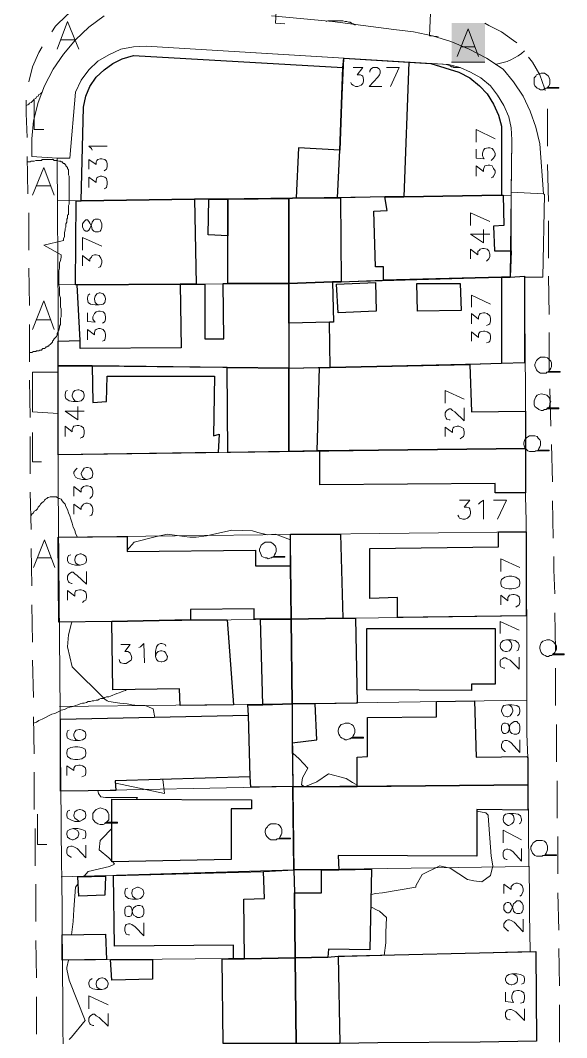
# Model space of a CAD drawing. Extents: x -2391 to 32076, y -11492 to 5852.
# Drawn here: x 4692.9 to 4751.2, y -1085.2 to -976.7 of the extents above; entities that cross this region are included whole.
import ezdxf

# ---------------------------------------------------------------- set-up
doc = ezdxf.new("R2010")
doc.units = 0
doc.header["$LTSCALE"] = 7
for name, color, linetype in [('ALVE-CT', 3, 'CONTINUOUS'), ('PDF_A101 - EDIFICACAO', 7, 'CONTINUOUS'), ('PDF_A103 - PROJECAO_1', 7, 'CONTINUOUS'), ('PDF_A104 - PROJECAO_2', 7, 'CONTINUOUS'), ('PDF_A120 - MARQUISE', 7, 'CONTINUOUS'), ('PDF_A123 - N DE PORTA', 7, 'CONTINUOUS'), ('PDF_A124 - MURO', 7, 'CONTINUOUS'), ('PDF_C301 - MEIO_FIO_2D', 7, 'CONTINUOUS'), ('PDF_F601 - LIMITE_VEGETACAO', 7, 'CONTINUOUS'), ('PDF_F602 - ARVORE_ISOLADA', 7, 'CONTINUOUS'), ('PDF_F604 - TXT_AGRUPAMENTO_ARVORE', 7, 'CONTINUOUS'), ('PDF_I903 - POSTE', 7, 'CONTINUOUS'), ('PDF_N1401 - CURVA_MESTRA', 7, 'CONTINUOUS')]:
    doc.layers.add(name, color=color, linetype=linetype)

msp = doc.modelspace()

# ---------------------------------------------------------------- linework, layer by layer
at = {"layer": 'ALVE-CT'}
msp.add_circle((4550.796, -1271.53), 500, dxfattribs=at)
at = {"layer": 'PDF_A101 - EDIFICACAO', "lineweight": 30}
for points in [[(4727.32, -981.726), (4726.981, -990.531), (4722.578, -990.277), (4722.324, -995.611), (4721.562, -995.696), (4715.043, -995.78), (4713.011, -995.78), (4711.487, -995.78), (4699.381, -995.95), (4699.634, -985.959), (4699.888, -984.774), (4700.312, -983.758), (4700.989, -982.742), (4701.836, -981.98), (4702.767, -981.303), (4703.783, -980.795), (4704.968, -980.456)], [(4727.066, -995.611), (4726.727, -995.611), (4726.981, -990.531), (4727.32, -981.726), (4727.404, -980.71), (4734.347, -981.133), (4736.717, -981.303), (4739.68, -982.234), (4740.866, -982.827), (4741.882, -983.673), (4742.728, -984.52), (4743.406, -985.621), (4743.914, -986.806), (4744.252, -987.991), (4744.252, -995.357), (4733.839, -995.526), (4731.807, -995.526)], [(4711.657, -1004.839), (4709.963, -1004.839), (4698.957, -1004.924), (4698.788, -1004.924), (4698.873, -995.95), (4699.381, -995.95), (4711.487, -995.78)], [(4715.043, -999.675), (4712.927, -999.59), (4713.011, -995.78), (4715.043, -995.78)], [(4721.562, -1004.755), (4715.043, -1004.755), (4715.043, -999.675), (4715.043, -995.78), (4721.562, -995.696)], [(4727.15, -1004.585), (4726.219, -1004.585), (4721.562, -1004.755), (4721.562, -995.696), (4722.324, -995.611), (4726.727, -995.611), (4727.066, -995.611)], [(4745.268, -1001.283), (4745.184, -1004.077), (4744.252, -1004.077), (4731.637, -1004.416), (4731.637, -1002.977), (4730.791, -1002.977), (4730.621, -997.05), (4732.061, -996.966), (4731.807, -995.526), (4733.839, -995.526), (4744.252, -995.357), (4744.422, -995.357), (4744.506, -998.574), (4743.406, -998.659), (4743.49, -1001.283)], [(4721.562, -1008.988), (4721.562, -1013.814), (4714.959, -1013.729), (4700.566, -1013.56), (4696.925, -1013.56), (4696.925, -1010.935), (4699.296, -1010.85), (4698.957, -1004.924), (4709.963, -1004.839), (4711.657, -1004.839), (4712.588, -1004.839), (4712.588, -1010.681), (4714.62, -1010.681), (4714.535, -1004.755), (4715.043, -1004.755), (4721.562, -1004.755)], [(4746.708, -1004.077), (4746.708, -1013.221), (4744.252, -1013.306), (4740.866, -1013.39), (4725.965, -1013.729), (4725.88, -1008.903), (4721.562, -1008.988), (4721.562, -1004.755), (4726.219, -1004.585), (4727.15, -1004.585), (4731.637, -1004.416), (4744.252, -1004.077), (4745.184, -1004.077), (4746.708, -1003.993)], [(4700.566, -1013.56), (4700.65, -1017.454), (4702.09, -1017.37), (4702.174, -1014.66), (4713.604, -1014.66), (4713.519, -1021.01), (4714.112, -1020.841), (4714.027, -1022.788), (4696.925, -1023.042), (4696.925, -1018.64), (4696.925, -1014.237), (4696.925, -1013.56)], [(4721.562, -1013.814), (4721.562, -1022.703), (4715.043, -1022.788), (4714.959, -1013.729)], [(4740.866, -1013.39), (4741.035, -1018.47), (4746.792, -1018.386), (4746.792, -1022.365), (4724.864, -1022.619), (4724.526, -1022.619), (4721.562, -1022.703), (4721.562, -1013.814), (4724.78, -1013.729), (4725.965, -1013.729)], [(4724.864, -1022.619), (4746.792, -1022.365), (4746.792, -1027.106), (4743.575, -1027.106), (4743.575, -1026.09), (4724.864, -1026.259)], [(4721.732, -1034.895), (4721.816, -1040.567), (4718.515, -1040.567), (4717.837, -1040.567), (4717.837, -1039.467), (4711.064, -1039.551), (4711.064, -1040.652), (4702.682, -1040.821), (4697.01, -1040.906), (4696.925, -1031.847), (4704.291, -1031.762), (4704.291, -1033.371), (4718.007, -1033.202), (4718.007, -1034.895)], [(4727.32, -1040.483), (4721.816, -1040.567), (4721.732, -1034.895), (4721.732, -1031.508), (4727.066, -1031.508)], [(4746.877, -1031.254), (4746.877, -1040.229), (4733.161, -1040.398), (4733.161, -1038.281), (4730.198, -1038.366), (4730.198, -1033.032), (4743.914, -1032.863), (4743.914, -1031.254)], [(4702.682, -1040.821), (4711.064, -1040.652), (4714.959, -1040.652), (4715.636, -1049.711), (4709.963, -1049.796), (4709.879, -1048.018), (4702.767, -1048.102)], [(4721.901, -1049.626), (4718.769, -1049.711), (4718.515, -1040.567), (4721.816, -1040.567)], [(4724.356, -1049.626), (4721.901, -1049.626), (4721.816, -1040.567), (4727.32, -1040.483), (4728.674, -1040.483), (4728.843, -1049.542)], [(4743.575, -1041.583), (4743.575, -1047.51), (4741.035, -1047.51), (4741.035, -1048.187), (4729.859, -1048.102), (4729.859, -1041.583)], [(4747.046, -1058.262), (4728.843, -1058.431), (4728.843, -1055.299), (4729.944, -1055.214), (4729.944, -1051.066), (4737.31, -1050.981), (4737.31, -1049.372), (4741.374, -1049.288), (4741.543, -1055.299), (4746.962, -1055.214), (4747.046, -1055.384)], [(4721.901, -1053.775), (4724.526, -1053.436), (4724.356, -1049.626), (4721.901, -1049.626), (4721.901, -1053.775), (4721.986, -1058.431), (4717.499, -1058.516), (4717.414, -1057.416), (4703.021, -1057.839), (4703.106, -1058.855), (4697.179, -1058.939), (4697.179, -1051.235), (4717.245, -1050.812), (4717.16, -1049.711), (4718.769, -1049.711), (4721.901, -1049.626)], [(4726.896, -1067.321), (4725.034, -1067.321), (4722.07, -1067.321), (4721.986, -1058.431), (4728.843, -1058.431), (4747.046, -1058.262), (4747.046, -1060.971), (4741.628, -1060.887), (4741.628, -1065.882), (4726.812, -1065.797)], [(4717.583, -1059.871), (4717.583, -1060.802), (4715.382, -1060.802), (4715.382, -1066.221), (4702.682, -1066.475), (4702.682, -1059.786)], [(4701.92, -1070.03), (4699.127, -1070.115), (4699.042, -1068.083), (4702.005, -1067.998)], [(4722.155, -1069.776), (4722.24, -1076.719), (4716.821, -1076.804), (4715.636, -1076.804), (4715.636, -1075.364), (4702.936, -1075.449), (4702.852, -1067.914), (4718.853, -1067.49), (4722.07, -1067.321)], [(4725.711, -1076.634), (4722.24, -1076.719), (4722.155, -1069.776), (4725.034, -1069.776), (4725.034, -1067.321), (4726.896, -1067.321), (4730.367, -1067.236), (4730.198, -1075.872), (4725.796, -1075.788)], [(4702.09, -1076.888), (4697.349, -1076.973), (4697.349, -1074.264), (4702.005, -1074.179)], [(4726.981, -1085.863), (4722.324, -1085.863), (4722.24, -1076.719), (4725.711, -1076.634), (4726.812, -1076.55), (4747.893, -1076.042), (4747.978, -1085.609), (4741.966, -1085.693), (4731.045, -1085.778)], [(4707, -1079.005), (4702.682, -1079.089), (4702.513, -1076.888), (4707, -1076.888)], [(4722.324, -1085.863), (4716.229, -1085.863), (4714.959, -1085.863), (4714.535, -1085.863), (4714.451, -1076.804), (4715.636, -1076.804), (4716.821, -1076.804), (4722.24, -1076.719)]]:
    msp.add_lwpolyline(points, close=True, dxfattribs=at)
at = {"layer": 'PDF_A103 - PROJECAO_1', "lineweight": 30}
for points in [[(4734.347, -981.133), (4733.839, -995.526), (4731.807, -995.526), (4727.066, -995.611), (4726.727, -995.611), (4726.981, -990.531), (4727.32, -981.726), (4727.404, -980.71)], [(4699.296, -1010.85), (4698.957, -1004.924), (4709.963, -1004.839), (4710.048, -1011.612), (4699.296, -1011.697)], [(4744.252, -1004.077), (4744.252, -1013.306), (4740.866, -1013.39), (4725.965, -1013.729), (4725.88, -1008.903), (4721.562, -1008.988), (4721.562, -1004.755), (4726.219, -1004.585), (4727.15, -1004.585), (4731.637, -1004.416)], [(4724.526, -1022.619), (4721.562, -1022.703), (4721.562, -1013.814), (4724.78, -1013.729)], [(4721.901, -1053.775), (4721.986, -1058.431), (4717.499, -1058.516), (4717.414, -1057.416), (4717.245, -1050.812), (4717.16, -1049.711), (4718.769, -1049.711), (4721.901, -1049.626)], [(4722.155, -1069.776), (4722.24, -1076.719), (4716.821, -1076.804), (4716.737, -1070.454), (4718.938, -1070.369), (4718.853, -1067.49), (4722.07, -1067.321)], [(4726.981, -1085.863), (4722.324, -1085.863), (4722.24, -1076.719), (4725.711, -1076.634), (4726.812, -1076.55)]]:
    msp.add_lwpolyline(points, close=True, dxfattribs=at)
at = {"layer": 'PDF_A104 - PROJECAO_2', "lineweight": 30}
for points in [[(4725.88, -1008.903), (4721.562, -1008.988), (4721.562, -1004.755), (4726.219, -1004.585), (4726.304, -1008.903)], [(4730.875, -1007.718), (4726.812, -1007.887), (4726.642, -1004.839), (4730.791, -1004.67)], [(4739.934, -1007.633), (4735.278, -1007.718), (4735.193, -1004.755), (4739.85, -1004.755)]]:
    msp.add_lwpolyline(points, close=True, dxfattribs=at)
at = {"layer": 'PDF_A120 - MARQUISE', "lineweight": 9}
msp.add_lwpolyline([(4719.7, -976.223), (4726.219, -976.816), (4732.738, -977.662), (4734.855, -977.916), (4736.887, -978.34), (4738.834, -978.932), (4740.781, -979.779), (4742.644, -980.71), (4744.422, -981.895), (4745.522, -983.25), (4746.538, -984.774), (4747.3, -986.383), (4747.893, -988.076), (4748.316, -989.854), (4748.739, -995.188), (4745.268, -995.018), (4745.353, -989.431), (4745.268, -988.161), (4745.014, -986.975), (4744.506, -985.79), (4743.829, -984.689), (4743.067, -983.673), (4742.051, -982.827), (4740.95, -982.234), (4739.85, -981.726), (4738.58, -981.387), (4736.717, -981.303), (4734.347, -981.133), (4727.404, -980.71), (4706.323, -979.44), (4704.968, -979.525), (4703.614, -979.779), (4702.344, -980.371), (4701.158, -981.049), (4700.227, -981.98), (4699.381, -983.081), (4698.788, -984.351), (4698.195, -991.378), (4696.841, -991.378), (4694.131, -991.208), (4694.131, -989.346), (4694.301, -987.399), (4694.809, -985.451), (4695.486, -983.673), (4696.417, -981.895), (4697.518, -980.287), (4698.788, -978.763), (4700.227, -977.408), (4701.836, -976.223)], dxfattribs=at)
for points in [[(4748.739, -995.188), (4748.824, -995.272), (4748.655, -1004.077), (4746.708, -1004.077), (4746.708, -1003.993), (4745.184, -1004.077), (4745.268, -1001.283), (4745.268, -995.018)], [(4696.925, -1018.64), (4694.216, -1018.47), (4694.216, -1014.237), (4696.925, -1014.237)]]:
    msp.add_lwpolyline(points, close=True, dxfattribs=at)
at = {"layer": 'PDF_A123 - N DE PORTA', "lineweight": 9}
for points in [[(4728.42, -981.726), (4729.436, -981.726), (4728.843, -982.488), (4729.182, -982.488), (4729.351, -982.573), (4729.436, -982.657), (4729.521, -982.996), (4729.521, -983.165), (4729.436, -983.419), (4729.267, -983.589), (4728.928, -983.758), (4728.674, -983.758), (4728.42, -983.589), (4728.251, -983.504), (4728.166, -983.335)], [(4730.198, -982.234), (4730.198, -982.065), (4730.283, -981.895), (4730.367, -981.811), (4730.537, -981.726), (4730.96, -981.726), (4731.129, -981.811), (4731.214, -981.895), (4731.299, -982.065), (4731.299, -982.319), (4731.214, -982.488), (4731.045, -982.742), (4730.113, -983.758), (4731.468, -983.758)], [(4732.399, -983.758), (4733.331, -981.726), (4731.976, -981.726)], [(4743.575, -989.346), (4741.543, -988.33), (4741.543, -989.684)], [(4700.566, -990.531), (4700.481, -990.362), (4700.227, -990.108), (4702.174, -990.108)], [(4741.543, -990.446), (4741.543, -991.378), (4742.39, -991.462), (4742.305, -991.378), (4742.22, -991.124), (4742.22, -990.87), (4742.305, -990.531), (4742.474, -990.362), (4742.813, -990.277), (4742.982, -990.277), (4743.236, -990.362), (4743.406, -990.531), (4743.575, -990.87), (4743.575, -991.124), (4743.406, -991.378), (4743.321, -991.462), (4743.152, -991.632)], [(4700.227, -992.563), (4700.227, -991.547), (4700.989, -992.055), (4700.989, -991.801), (4701.074, -991.632), (4701.158, -991.547), (4701.412, -991.462), (4701.582, -991.462), (4701.92, -991.547), (4702.09, -991.716), (4702.174, -991.97), (4702.174, -992.309), (4702.09, -992.563), (4702.005, -992.648), (4701.836, -992.732)], [(4741.543, -993.325), (4741.543, -992.224), (4742.305, -992.817), (4742.305, -992.563), (4742.39, -992.394), (4742.474, -992.224), (4742.813, -992.14), (4742.982, -992.14), (4743.236, -992.224), (4743.406, -992.478), (4743.575, -992.732), (4743.575, -992.986), (4743.406, -993.325), (4743.321, -993.41), (4743.152, -993.494)], [(4700.227, -994.51), (4700.227, -993.41), (4700.989, -994.002), (4700.989, -993.748), (4701.074, -993.494), (4701.158, -993.41), (4701.412, -993.325), (4701.582, -993.325), (4701.92, -993.41), (4702.09, -993.579), (4702.174, -993.918), (4702.174, -994.172), (4702.09, -994.51), (4702.005, -994.595), (4701.836, -994.68)], [(4742.982, -998.151), (4740.95, -997.22), (4740.95, -998.574)], [(4742.982, -999.505), (4740.95, -999.505), (4742.305, -1000.437), (4742.305, -998.998)], [(4701.582, -1000.775), (4699.55, -999.844), (4699.55, -1001.199)], [(4699.55, -1002.892), (4699.55, -1001.791), (4700.312, -1002.384), (4700.312, -1002.13), (4700.481, -1001.961), (4700.566, -1001.791), (4700.82, -1001.707), (4700.989, -1001.707), (4701.328, -1001.791), (4701.497, -1002.045), (4701.582, -1002.299), (4701.582, -1002.553), (4701.497, -1002.892), (4701.412, -1002.977), (4701.243, -1003.061)], [(4740.95, -1002.13), (4740.95, -1001.114), (4741.712, -1001.707), (4741.712, -1001.368), (4741.882, -1001.199), (4741.966, -1001.114), (4742.22, -1001.029), (4742.39, -1001.029), (4742.728, -1001.114), (4742.898, -1001.283), (4742.982, -1001.622), (4742.982, -1001.876), (4742.898, -1002.13), (4742.813, -1002.215), (4742.644, -1002.384)], [(4700.312, -1005.855), (4700.142, -1006.025), (4700.058, -1006.279), (4700.058, -1006.448), (4700.142, -1006.787), (4700.396, -1006.956), (4700.904, -1007.041), (4701.328, -1007.041), (4701.751, -1006.956), (4701.92, -1006.787), (4702.005, -1006.448), (4702.005, -1006.363), (4701.92, -1006.109), (4701.751, -1005.855), (4701.412, -1005.771), (4701.328, -1005.771), (4701.074, -1005.855), (4700.904, -1006.109), (4700.82, -1006.363), (4700.82, -1006.448), (4700.904, -1006.787), (4701.074, -1006.956), (4701.328, -1007.041)], [(4743.067, -1006.956), (4741.035, -1006.025), (4741.035, -1007.295)], [(4700.058, -1007.887), (4700.058, -1008.819), (4700.904, -1008.903), (4700.82, -1008.819), (4700.65, -1008.565), (4700.65, -1008.311), (4700.82, -1007.972), (4700.989, -1007.803), (4701.243, -1007.718), (4701.412, -1007.718), (4701.751, -1007.803), (4701.92, -1007.972), (4702.005, -1008.311), (4702.005, -1008.565), (4701.92, -1008.819), (4701.836, -1008.903), (4701.666, -1008.988)], [(4741.035, -1009.072), (4741.035, -1007.972), (4741.797, -1008.565), (4741.797, -1008.311), (4741.882, -1008.057), (4741.966, -1007.972), (4742.305, -1007.887), (4742.474, -1007.887), (4742.728, -1007.972), (4742.982, -1008.226), (4743.067, -1008.48), (4743.067, -1008.734), (4742.982, -1009.072), (4742.898, -1009.157), (4742.644, -1009.242)], [(4700.058, -1010.766), (4700.058, -1009.665), (4700.82, -1010.258), (4700.82, -1010.004), (4700.904, -1009.75), (4700.989, -1009.665), (4701.243, -1009.58), (4701.412, -1009.58), (4701.751, -1009.665), (4701.92, -1009.919), (4702.005, -1010.173), (4702.005, -1010.427), (4701.92, -1010.766), (4701.836, -1010.85), (4701.666, -1010.935)], [(4741.035, -1010.935), (4741.035, -1009.919), (4741.797, -1010.512), (4741.797, -1010.173), (4741.882, -1010.004), (4741.966, -1009.919), (4742.305, -1009.834), (4742.474, -1009.834), (4742.728, -1009.919), (4742.982, -1010.088), (4743.067, -1010.342), (4743.067, -1010.681), (4742.982, -1010.935), (4742.898, -1011.02), (4742.644, -1011.104)], [(4697.941, -1016.184), (4697.772, -1016.269), (4697.687, -1016.608), (4697.687, -1016.777), (4697.772, -1017.031), (4698.111, -1017.285), (4698.534, -1017.37), (4699.042, -1017.37), (4699.381, -1017.285), (4699.634, -1017.031), (4699.719, -1016.777), (4699.719, -1016.692), (4699.634, -1016.354), (4699.381, -1016.184), (4699.127, -1016.1), (4699.042, -1016.1), (4698.703, -1016.184), (4698.534, -1016.354), (4698.449, -1016.692), (4698.449, -1016.777), (4698.534, -1017.031), (4698.703, -1017.285), (4699.042, -1017.37)], [(4740.273, -1017.116), (4738.241, -1016.184), (4738.241, -1017.539)], [(4699.719, -1018.386), (4697.687, -1018.386), (4699.042, -1019.317), (4699.042, -1017.878)], [(4738.749, -1019.317), (4738.664, -1019.317), (4738.41, -1019.232), (4738.326, -1019.147), (4738.241, -1018.893), (4738.241, -1018.555), (4738.326, -1018.386), (4738.41, -1018.301), (4738.664, -1018.132), (4738.834, -1018.132), (4739.003, -1018.301), (4739.257, -1018.47), (4740.273, -1019.401), (4740.273, -1018.047)], [(4697.687, -1021.095), (4697.687, -1019.994), (4698.449, -1020.587), (4698.449, -1020.333), (4698.534, -1020.079), (4698.619, -1019.994), (4698.957, -1019.909), (4699.127, -1019.909), (4699.381, -1019.994), (4699.634, -1020.163), (4699.719, -1020.502), (4699.719, -1020.756), (4699.634, -1021.095), (4699.465, -1021.179), (4699.296, -1021.264)], [(4738.241, -1021.095), (4738.241, -1020.079), (4739.003, -1020.671), (4739.003, -1020.333), (4739.088, -1020.163), (4739.172, -1020.079), (4739.511, -1019.994), (4739.68, -1019.994), (4739.934, -1020.079), (4740.188, -1020.248), (4740.273, -1020.587), (4740.273, -1020.841), (4740.188, -1021.095), (4740.019, -1021.179), (4739.85, -1021.349)], [(4698.957, -1024.481), (4698.788, -1024.651), (4698.619, -1024.905), (4698.619, -1025.074), (4698.788, -1025.413), (4699.042, -1025.582), (4699.55, -1025.667), (4699.973, -1025.667), (4700.396, -1025.582), (4700.566, -1025.413), (4700.65, -1025.074), (4700.65, -1024.989), (4700.566, -1024.735), (4700.396, -1024.481), (4700.058, -1024.397), (4699.973, -1024.397), (4699.719, -1024.481), (4699.55, -1024.735), (4699.381, -1024.989), (4699.381, -1025.074), (4699.55, -1025.413), (4699.719, -1025.582), (4699.973, -1025.667)], [(4698.619, -1027.445), (4698.619, -1026.429), (4699.381, -1027.021), (4699.381, -1026.683), (4699.55, -1026.513), (4699.634, -1026.429), (4699.888, -1026.344), (4700.058, -1026.344), (4700.396, -1026.429), (4700.566, -1026.598), (4700.65, -1026.937), (4700.65, -1027.191), (4700.566, -1027.445), (4700.481, -1027.529), (4700.312, -1027.699)], [(4698.619, -1029.392), (4698.619, -1028.291), (4699.381, -1028.884), (4699.381, -1028.63), (4699.55, -1028.46), (4699.634, -1028.291), (4699.888, -1028.207), (4700.058, -1028.207), (4700.396, -1028.291), (4700.566, -1028.545), (4700.65, -1028.799), (4700.65, -1029.053), (4700.566, -1029.392), (4700.481, -1029.476), (4700.312, -1029.561)], [(4739.765, -1027.868), (4740.866, -1027.868), (4740.273, -1028.63), (4740.527, -1028.63), (4740.781, -1028.714), (4740.866, -1028.799), (4740.95, -1029.138), (4740.95, -1029.307), (4740.866, -1029.561), (4740.612, -1029.815), (4740.358, -1029.9), (4740.104, -1029.9), (4739.765, -1029.815), (4739.68, -1029.646), (4739.596, -1029.476)], [(4741.797, -1028.291), (4741.966, -1028.122), (4742.305, -1027.868), (4742.305, -1029.9)], [(4743.829, -1029.9), (4744.76, -1027.868), (4743.406, -1027.868)], [(4698.28, -1033.71), (4698.026, -1033.794), (4697.941, -1034.048), (4697.941, -1034.302), (4698.026, -1034.556), (4698.365, -1034.726), (4698.788, -1034.81), (4699.296, -1034.81), (4699.634, -1034.726), (4699.888, -1034.556), (4699.973, -1034.302), (4699.973, -1034.218), (4699.888, -1033.879), (4699.634, -1033.71), (4699.381, -1033.625), (4699.296, -1033.625), (4698.957, -1033.71), (4698.788, -1033.879), (4698.703, -1034.218), (4698.703, -1034.302), (4698.788, -1034.556), (4698.957, -1034.726), (4699.296, -1034.81)], [(4746.2, -1035.064), (4744.168, -1034.133), (4744.168, -1035.488)], [(4698.449, -1036.758), (4698.365, -1036.758), (4698.111, -1036.673), (4698.026, -1036.588), (4697.941, -1036.334), (4697.941, -1035.996), (4698.026, -1035.826), (4698.111, -1035.742), (4698.365, -1035.572), (4698.534, -1035.572), (4698.703, -1035.742), (4698.957, -1035.911), (4699.973, -1036.842), (4699.973, -1035.488)], [(4697.941, -1038.535), (4697.941, -1037.52), (4698.703, -1038.112), (4698.703, -1037.774), (4698.788, -1037.604), (4698.873, -1037.52), (4699.211, -1037.435), (4699.381, -1037.435), (4699.634, -1037.52), (4699.888, -1037.689), (4699.973, -1038.028), (4699.973, -1038.281), (4699.888, -1038.535), (4699.719, -1038.62), (4699.55, -1038.789)], [(4744.168, -1039.043), (4744.168, -1038.028), (4744.93, -1038.62), (4744.93, -1038.281), (4745.014, -1038.112), (4745.099, -1038.028), (4745.438, -1037.943), (4745.607, -1037.943), (4745.861, -1038.028), (4746.115, -1038.197), (4746.2, -1038.535), (4746.2, -1038.789), (4746.115, -1039.043), (4746.03, -1039.128), (4745.776, -1039.297)], [(4746.115, -1041.753), (4744.083, -1040.821), (4744.083, -1042.091)], [(4744.76, -1042.769), (4745.099, -1042.853), (4745.268, -1043.107), (4745.353, -1043.361), (4745.353, -1043.446), (4745.268, -1043.7), (4745.099, -1043.954), (4744.76, -1044.039), (4744.676, -1044.039), (4744.422, -1043.954), (4744.168, -1043.7), (4744.083, -1043.446), (4744.083, -1043.361), (4744.168, -1043.107), (4744.422, -1042.853), (4744.76, -1042.769), (4745.268, -1042.769), (4745.692, -1042.853), (4746.03, -1043.107), (4746.115, -1043.361), (4746.115, -1043.531), (4746.03, -1043.869), (4745.861, -1043.954)], [(4703.614, -1043.277), (4704.63, -1043.277), (4704.037, -1044.039), (4704.376, -1044.039), (4704.545, -1044.123), (4704.63, -1044.208), (4704.714, -1044.462), (4704.799, -1044.716), (4704.714, -1044.97), (4704.46, -1045.139), (4704.206, -1045.309), (4703.952, -1045.309), (4703.614, -1045.224), (4703.529, -1045.139), (4703.444, -1044.885)], [(4705.561, -1043.615), (4705.73, -1043.531), (4706.069, -1043.192), (4706.154, -1045.224)], [(4708.44, -1043.446), (4708.355, -1043.277), (4708.016, -1043.192), (4707.847, -1043.192), (4707.593, -1043.277), (4707.424, -1043.531), (4707.339, -1044.039), (4707.339, -1044.547), (4707.424, -1044.885), (4707.593, -1045.055), (4707.932, -1045.139), (4708.016, -1045.139), (4708.27, -1045.055), (4708.524, -1044.885), (4708.609, -1044.547), (4708.524, -1044.462), (4708.44, -1044.208), (4708.27, -1044.039), (4708.016, -1043.954), (4707.847, -1043.954), (4707.593, -1044.039), (4707.424, -1044.208), (4707.339, -1044.547)], [(4744.591, -1045.817), (4744.506, -1045.817), (4744.337, -1045.732), (4744.168, -1045.647), (4744.083, -1045.478), (4744.083, -1045.055), (4744.168, -1044.885), (4744.337, -1044.801), (4744.506, -1044.716), (4744.676, -1044.716), (4744.845, -1044.801), (4745.184, -1044.97), (4746.115, -1045.901), (4746.115, -1044.631)], [(4744.93, -1049.711), (4745.184, -1049.796), (4745.353, -1049.965), (4745.438, -1050.304), (4745.438, -1050.388), (4745.353, -1050.642), (4745.184, -1050.896), (4744.93, -1050.981), (4744.845, -1050.981), (4744.506, -1050.896), (4744.337, -1050.642), (4744.252, -1050.388), (4744.252, -1050.304), (4744.337, -1049.965), (4744.506, -1049.796), (4744.93, -1049.711), (4745.353, -1049.711), (4745.861, -1049.796), (4746.115, -1049.965), (4746.2, -1050.304), (4746.2, -1050.473), (4746.115, -1050.727), (4745.946, -1050.896)], [(4698.111, -1052.42), (4697.941, -1052.505), (4697.857, -1052.759), (4697.857, -1053.013), (4697.941, -1053.267), (4698.28, -1053.436), (4698.703, -1053.521), (4699.211, -1053.521), (4699.55, -1053.436), (4699.804, -1053.267), (4699.888, -1053.013), (4699.888, -1052.844), (4699.804, -1052.59), (4699.55, -1052.42), (4699.296, -1052.336), (4699.211, -1052.336), (4698.873, -1052.42), (4698.703, -1052.59), (4698.619, -1052.844), (4698.619, -1053.013), (4698.703, -1053.267), (4698.873, -1053.436), (4699.211, -1053.521)], [(4744.676, -1054.706), (4744.591, -1054.706), (4744.422, -1054.537), (4744.337, -1054.452), (4744.252, -1054.283), (4744.252, -1053.944), (4744.337, -1053.69), (4744.422, -1053.606), (4744.591, -1053.521), (4744.845, -1053.521), (4745.014, -1053.606), (4745.268, -1053.775), (4746.2, -1054.791), (4746.2, -1053.436)], [(4697.857, -1057.246), (4697.857, -1056.23), (4698.619, -1056.738), (4698.619, -1056.484), (4698.703, -1056.315), (4698.788, -1056.23), (4699.127, -1056.146), (4699.296, -1056.146), (4699.55, -1056.23), (4699.804, -1056.4), (4699.888, -1056.654), (4699.888, -1056.992), (4699.804, -1057.246), (4699.634, -1057.331), (4699.465, -1057.416)], [(4698.195, -1060.971), (4697.941, -1061.056), (4697.857, -1061.395), (4697.857, -1061.564), (4697.941, -1061.818), (4698.28, -1061.987), (4698.703, -1062.157), (4699.211, -1062.157), (4699.55, -1061.987), (4699.804, -1061.818), (4699.888, -1061.564), (4699.888, -1061.479), (4699.804, -1061.141), (4699.55, -1060.971), (4699.296, -1060.887), (4699.211, -1060.887), (4698.957, -1060.971), (4698.703, -1061.141), (4698.619, -1061.479), (4698.619, -1061.564), (4698.703, -1061.818), (4698.957, -1061.987), (4699.211, -1062.157)], [(4745.014, -1061.31), (4745.353, -1061.395), (4745.522, -1061.564), (4745.607, -1061.903), (4745.607, -1061.987), (4745.522, -1062.241), (4745.353, -1062.411), (4745.014, -1062.58), (4744.93, -1062.58), (4744.676, -1062.411), (4744.506, -1062.241), (4744.422, -1061.987), (4744.422, -1061.903), (4744.506, -1061.564), (4744.676, -1061.395), (4745.014, -1061.31), (4745.522, -1061.31), (4746.03, -1061.395), (4746.284, -1061.564), (4746.369, -1061.903), (4746.369, -1062.072), (4746.284, -1062.326), (4746.115, -1062.411)], [(4698.534, -1062.919), (4698.788, -1063.003), (4699.042, -1063.173), (4699.127, -1063.427), (4699.127, -1063.511), (4699.042, -1063.85), (4698.788, -1064.019), (4698.534, -1064.104), (4698.449, -1064.104), (4698.195, -1064.019), (4697.941, -1063.85), (4697.857, -1063.511), (4697.857, -1063.427), (4697.941, -1063.173), (4698.195, -1063.003), (4698.534, -1062.919), (4699.042, -1062.919), (4699.465, -1063.003), (4699.804, -1063.173), (4699.888, -1063.427), (4699.888, -1063.681), (4699.804, -1063.935), (4699.55, -1064.019)], [(4746.369, -1064.104), (4744.422, -1063.088), (4744.422, -1064.443)], [(4698.365, -1065.967), (4698.28, -1065.967), (4698.026, -1065.797), (4697.941, -1065.713), (4697.857, -1065.543), (4697.857, -1065.205), (4697.941, -1064.951), (4698.026, -1064.866), (4698.28, -1064.781), (4698.449, -1064.781), (4698.619, -1064.866), (4698.957, -1065.035), (4699.888, -1066.051), (4699.888, -1064.697)], [(4744.845, -1066.221), (4744.76, -1066.221), (4744.591, -1066.136), (4744.506, -1066.051), (4744.422, -1065.882), (4744.422, -1065.459), (4744.506, -1065.289), (4744.591, -1065.205), (4744.76, -1065.12), (4744.93, -1065.12), (4745.184, -1065.205), (4745.438, -1065.374), (4746.369, -1066.39), (4746.369, -1065.035)], [(4744.506, -1069.861), (4744.506, -1068.845), (4745.268, -1069.438), (4745.268, -1069.099), (4745.438, -1068.93), (4745.522, -1068.845), (4745.776, -1068.76), (4745.946, -1068.76), (4746.284, -1068.845), (4746.454, -1069.014), (4746.538, -1069.353), (4746.538, -1069.607), (4746.454, -1069.861), (4746.369, -1070.03), (4746.2, -1070.115)], [(4704.376, -1069.268), (4704.122, -1069.353), (4704.037, -1069.692), (4704.037, -1069.861), (4704.122, -1070.115), (4704.46, -1070.369), (4704.884, -1070.454), (4705.392, -1070.454), (4705.73, -1070.369), (4705.984, -1070.115), (4706.069, -1069.861), (4706.069, -1069.776), (4705.984, -1069.438), (4705.73, -1069.268), (4705.476, -1069.184), (4705.392, -1069.184), (4705.138, -1069.268), (4704.884, -1069.438), (4704.799, -1069.776), (4704.799, -1069.861), (4704.884, -1070.115), (4705.138, -1070.369), (4705.392, -1070.454)], [(4704.545, -1074.264), (4704.46, -1074.264), (4704.206, -1074.179), (4704.122, -1074.01), (4704.037, -1073.84), (4704.037, -1073.502), (4704.122, -1073.248), (4704.206, -1073.163), (4704.46, -1073.078), (4704.63, -1073.078), (4704.799, -1073.163), (4705.138, -1073.417), (4706.069, -1074.348), (4706.069, -1072.994)], [(4745.014, -1073.84), (4744.93, -1073.84), (4744.76, -1073.671), (4744.676, -1073.586), (4744.506, -1073.417), (4744.506, -1073.078), (4744.676, -1072.824), (4744.76, -1072.74), (4744.93, -1072.655), (4745.099, -1072.655), (4745.268, -1072.74), (4745.607, -1072.909), (4746.538, -1073.925), (4746.538, -1072.57)], [(4700.566, -1078.92), (4700.312, -1079.089), (4700.227, -1079.343), (4700.227, -1079.513), (4700.312, -1079.851), (4700.65, -1080.021), (4701.074, -1080.105), (4701.582, -1080.105), (4701.92, -1080.021), (4702.174, -1079.851), (4702.259, -1079.513), (4702.259, -1079.428), (4702.174, -1079.174), (4701.92, -1078.92), (4701.666, -1078.835), (4701.582, -1078.835), (4701.328, -1078.92), (4701.074, -1079.174), (4700.989, -1079.428), (4700.989, -1079.513), (4701.074, -1079.851), (4701.328, -1080.021), (4701.582, -1080.105)], [(4745.353, -1078.412), (4745.607, -1078.497), (4745.861, -1078.666), (4745.946, -1078.92), (4745.946, -1079.089), (4745.861, -1079.343), (4745.607, -1079.513), (4745.353, -1079.597), (4745.268, -1079.597), (4745.014, -1079.513), (4744.76, -1079.343), (4744.676, -1079.089), (4744.676, -1078.92), (4744.76, -1078.666), (4745.014, -1078.497), (4745.353, -1078.412), (4745.861, -1078.412), (4746.284, -1078.497), (4746.623, -1078.666), (4746.708, -1078.92), (4746.708, -1079.174), (4746.623, -1079.428), (4746.369, -1079.513)], [(4702.259, -1081.714), (4700.227, -1080.783), (4700.227, -1082.137)], [(4744.676, -1080.359), (4744.676, -1081.375), (4745.522, -1081.46), (4745.438, -1081.375), (4745.353, -1081.037), (4745.353, -1080.783), (4745.438, -1080.444), (4745.607, -1080.275), (4745.946, -1080.19), (4746.115, -1080.19), (4746.369, -1080.275), (4746.623, -1080.444), (4746.708, -1080.783), (4746.708, -1081.037), (4746.623, -1081.375), (4746.538, -1081.46), (4746.284, -1081.545)], [(4700.735, -1083.915), (4700.65, -1083.915), (4700.396, -1083.831), (4700.312, -1083.746), (4700.227, -1083.492), (4700.227, -1083.153), (4700.312, -1082.984), (4700.396, -1082.899), (4700.65, -1082.73), (4700.82, -1082.73), (4700.989, -1082.899), (4701.328, -1083.069), (4702.259, -1084), (4702.259, -1082.645)], [(4745.184, -1083.323), (4745.099, -1083.323), (4744.845, -1083.238), (4744.76, -1083.153), (4744.676, -1082.984), (4744.676, -1082.561), (4744.76, -1082.391), (4744.845, -1082.307), (4745.099, -1082.222), (4745.268, -1082.222), (4745.438, -1082.307), (4745.776, -1082.476), (4746.708, -1083.407), (4746.708, -1082.137)]]:
    msp.add_lwpolyline(points, dxfattribs=at)
for points in [[(4699.55, -998.744), (4699.719, -999.082), (4699.888, -999.167), (4700.058, -999.167), (4700.227, -999.082), (4700.312, -998.913), (4700.481, -998.49), (4700.566, -998.236), (4700.735, -997.982), (4700.904, -997.897), (4701.243, -997.897), (4701.412, -997.982), (4701.497, -998.151), (4701.582, -998.405), (4701.582, -998.744), (4701.497, -999.082), (4701.412, -999.167), (4701.243, -999.252), (4700.904, -999.252), (4700.735, -999.167), (4700.566, -998.998), (4700.481, -998.659), (4700.312, -998.32), (4700.227, -998.151), (4700.058, -997.982), (4699.888, -997.982), (4699.719, -998.151), (4699.55, -998.405)], [(4744.168, -1036.758), (4744.252, -1037.096), (4744.591, -1037.266), (4745.014, -1037.35), (4745.353, -1037.35), (4745.776, -1037.266), (4746.115, -1037.096), (4746.2, -1036.758), (4746.2, -1036.588), (4746.115, -1036.334), (4745.776, -1036.08), (4745.353, -1035.996), (4745.014, -1035.996), (4744.591, -1036.08), (4744.252, -1036.334), (4744.168, -1036.588)], [(4744.252, -1052.42), (4744.337, -1052.674), (4744.506, -1052.759), (4744.676, -1052.759), (4744.93, -1052.674), (4745.014, -1052.505), (4745.099, -1052.082), (4745.184, -1051.828), (4745.353, -1051.658), (4745.607, -1051.489), (4745.861, -1051.489), (4746.03, -1051.658), (4746.115, -1051.743), (4746.2, -1051.997), (4746.2, -1052.42), (4746.115, -1052.674), (4746.03, -1052.759), (4745.861, -1052.844), (4745.607, -1052.844), (4745.353, -1052.759), (4745.184, -1052.59), (4745.099, -1052.251), (4745.014, -1051.912), (4744.93, -1051.743), (4744.676, -1051.658), (4744.506, -1051.658), (4744.337, -1051.743), (4744.252, -1051.997)], [(4697.857, -1054.96), (4697.941, -1055.214), (4698.28, -1055.468), (4698.703, -1055.553), (4699.042, -1055.553), (4699.465, -1055.468), (4699.804, -1055.214), (4699.888, -1054.96), (4699.888, -1054.791), (4699.804, -1054.452), (4699.465, -1054.283), (4699.042, -1054.198), (4698.703, -1054.198), (4698.28, -1054.283), (4697.941, -1054.452), (4697.857, -1054.791)], [(4704.037, -1071.978), (4704.122, -1072.232), (4704.376, -1072.316), (4704.545, -1072.316), (4704.714, -1072.232), (4704.799, -1072.062), (4704.884, -1071.639), (4704.968, -1071.385), (4705.222, -1071.216), (4705.392, -1071.131), (4705.646, -1071.131), (4705.9, -1071.216), (4705.984, -1071.3), (4706.069, -1071.554), (4706.069, -1071.978), (4705.984, -1072.232), (4705.9, -1072.316), (4705.646, -1072.401), (4705.392, -1072.401), (4705.222, -1072.316), (4704.968, -1072.147), (4704.884, -1071.893), (4704.799, -1071.47), (4704.714, -1071.3), (4704.545, -1071.216), (4704.376, -1071.216), (4704.122, -1071.3), (4704.037, -1071.554)], [(4744.506, -1071.554), (4744.676, -1071.808), (4744.845, -1071.893), (4745.014, -1071.893), (4745.184, -1071.808), (4745.268, -1071.639), (4745.438, -1071.216), (4745.522, -1070.962), (4745.692, -1070.792), (4745.861, -1070.623), (4746.2, -1070.623), (4746.369, -1070.792), (4746.454, -1070.877), (4746.538, -1071.131), (4746.538, -1071.554), (4746.454, -1071.808), (4746.369, -1071.893), (4746.2, -1071.978), (4745.861, -1071.978), (4745.692, -1071.893), (4745.522, -1071.724), (4745.438, -1071.385), (4745.268, -1071.046), (4745.184, -1070.877), (4745.014, -1070.792), (4744.845, -1070.792), (4744.676, -1070.877), (4744.506, -1071.131)]]:
    msp.add_lwpolyline(points, close=True, dxfattribs=at)
at = {"layer": 'PDF_A124 - MURO', "lineweight": 9}
for points in [[(4697.518, -1090.18), (4697.433, -1083.492), (4697.433, -1082.053), (4697.349, -1072.994), (4697.349, -1071.385), (4697.264, -1063.427), (4697.264, -1062.326), (4696.925, -1026.513), (4696.925, -1025.243), (4696.925, -1009.496), (4696.925, -1007.972), (4696.841, -991.378), (4698.195, -991.378), (4698.788, -984.351), (4699.381, -983.081), (4700.227, -981.98), (4701.158, -981.049), (4702.344, -980.371), (4703.614, -979.779), (4704.968, -979.525), (4706.323, -979.44), (4738.58, -981.387), (4739.85, -981.726), (4740.95, -982.234), (4742.051, -982.827), (4743.067, -983.673), (4743.829, -984.689), (4744.506, -985.79), (4745.014, -986.975), (4745.268, -988.161), (4745.353, -989.431), (4745.184, -1004.077), (4746.708, -1003.993), (4746.792, -1016.269), (4746.792, -1017.624), (4746.792, -1027.445), (4746.877, -1030.069), (4746.962, -1042.684), (4746.962, -1045.393), (4746.962, -1050.558), (4746.962, -1052.844), (4747.046, -1055.384), (4747.131, -1062.58), (4747.131, -1064.104), (4747.216, -1069.692), (4747.216, -1071.978), (4747.3, -1076.042), (4722.24, -1076.719), (4697.349, -1076.973)], [(4726.727, -995.611), (4727.404, -980.71)], [(4696.841, -995.95), (4745.268, -995.357)], [(4721.562, -995.696), (4721.562, -1022.703)], [(4745.184, -1004.077), (4721.562, -1004.755), (4696.925, -1004.924)], [(4746.708, -1013.221), (4721.562, -1013.814), (4696.925, -1013.56)], [(4696.925, -1023.042), (4746.792, -1022.365)], [(4696.925, -1031.847), (4746.877, -1031.254)], [(4723.171, -1157.657), (4721.816, -1040.567), (4721.732, -1031.508)], [(4697.01, -1040.906), (4746.877, -1040.229)], [(4697.095, -1049.88), (4721.901, -1049.626), (4746.962, -1049.203)], [(4747.046, -1058.262), (4721.986, -1058.431), (4697.179, -1058.939)], [(4697.264, -1068.083), (4722.07, -1067.321), (4747.131, -1066.983)]]:
    msp.add_lwpolyline(points, dxfattribs=at)
at = {"layer": 'PDF_C301 - MEIO_FIO_2D', "lineweight": 9}
for points in [[(4696.248, -977.916), (4696.671, -977.324), (4697.857, -976.138), (4699.127, -975.122)], [(4742.474, -976.985), (4742.898, -977.239), (4744.252, -977.916), (4745.522, -978.848), (4745.861, -979.102)], [(4693.793, -983.25), (4694.216, -981.641), (4694.893, -980.117), (4695.232, -979.525)], [(4747.131, -980.625), (4747.554, -981.133), (4748.316, -982.488), (4748.824, -983.927), (4748.909, -984.181)], [(4693.623, -989.177), (4693.539, -986.637), (4693.539, -985.197)], [(4749.163, -986.129), (4749.163, -990.108)], [(4693.708, -995.188), (4693.623, -991.208)], [(4749.163, -992.055), (4749.247, -996.034)], [(4693.793, -1001.199), (4693.793, -997.558), (4693.793, -997.22)], [(4749.247, -998.066), (4749.247, -1002.045)], [(4693.877, -1007.125), (4693.793, -1003.146)], [(4749.247, -1003.993), (4749.332, -1008.057)], [(4693.877, -1013.136), (4693.877, -1009.157)], [(4749.332, -1010.004), (4749.332, -1012.544), (4749.332, -1013.983)], [(4693.962, -1019.063), (4693.877, -1015.084)], [(4749.417, -1016.015), (4749.501, -1019.994)], [(4693.962, -1025.074), (4693.962, -1023.296), (4693.962, -1021.095)], [(4749.586, -1021.941), (4749.671, -1025.921)], [(4694.047, -1031), (4693.962, -1027.021)], [(4749.671, -1027.953), (4749.755, -1031.932)], [(4694.131, -1037.012), (4694.047, -1033.032)], [(4749.84, -1033.879), (4749.84, -1035.318), (4749.925, -1037.858)], [(4694.216, -1043.023), (4694.131, -1039.043)], [(4749.925, -1039.89), (4750.009, -1043.869)], [(4694.301, -1048.949), (4694.216, -1044.97)], [(4750.009, -1045.817), (4750.009, -1049.796)], [(4694.385, -1054.96), (4694.301, -1050.981)], [(4750.094, -1051.828), (4750.094, -1055.807)], [(4694.385, -1060.887), (4694.385, -1056.908)], [(4750.179, -1057.839), (4750.179, -1061.818)], [(4694.47, -1066.898), (4694.47, -1066.729), (4694.47, -1062.919)], [(4750.263, -1063.765), (4750.263, -1067.744)], [(4694.555, -1072.824), (4694.555, -1068.845)], [(4750.263, -1069.776), (4750.348, -1073.756)], [(4694.639, -1078.835), (4694.555, -1074.856)], [(4750.348, -1075.703), (4750.433, -1079.682)], [(4694.639, -1084.847), (4694.639, -1080.867)], [(4750.433, -1081.714), (4750.433, -1085.693)]]:
    msp.add_lwpolyline(points, dxfattribs=at)
at = {"layer": 'PDF_F601 - LIMITE_VEGETACAO', "lineweight": 9}
for points in [[(4728.674, -977.154), (4728.59, -977.154), (4728.42, -977.07), (4728.251, -976.985), (4728.082, -976.9), (4727.912, -976.9), (4727.743, -976.816), (4727.574, -976.816), (4727.32, -976.731), (4727.066, -976.731), (4726.896, -976.731), (4726.642, -976.731), (4726.388, -976.731), (4726.219, -976.731), (4725.965, -976.731), (4725.711, -976.731), (4725.542, -976.816)], [(4739.85, -981.726), (4739.765, -981.726), (4739.68, -981.726), (4739.596, -981.726), (4739.511, -981.726), (4739.426, -981.726), (4739.342, -981.726), (4739.257, -981.726), (4739.172, -981.726), (4739.088, -981.641), (4738.918, -981.641), (4738.749, -981.557), (4738.58, -981.472), (4738.326, -981.387)], [(4695.232, -984.351), (4695.147, -984.435), (4695.063, -984.52), (4694.893, -984.605), (4694.809, -984.774), (4694.639, -984.859), (4694.555, -985.028), (4694.385, -985.113), (4694.301, -985.197), (4694.131, -985.367), (4694.047, -985.451), (4693.877, -985.536), (4693.793, -985.621), (4693.708, -985.705), (4693.539, -985.79)], [(4693.877, -1012.12), (4693.962, -1012.12), (4694.047, -1012.12), (4694.131, -1012.12), (4694.301, -1012.036), (4694.385, -1012.036), (4694.555, -1012.036), (4694.639, -1011.951), (4694.724, -1011.951), (4694.893, -1011.951), (4694.978, -1011.866), (4695.147, -1011.866), (4695.232, -1011.782), (4695.317, -1011.697), (4695.486, -1011.697), (4695.571, -1011.612), (4695.655, -1011.528), (4695.74, -1011.528), (4695.825, -1011.443), (4695.909, -1011.443), (4695.994, -1011.358), (4696.079, -1011.274), (4696.163, -1011.189), (4696.248, -1011.104), (4696.333, -1011.02), (4696.333, -1010.935), (4696.417, -1010.85), (4696.502, -1010.681), (4696.587, -1010.596), (4696.756, -1010.427), (4696.841, -1010.258), (4696.841, -1010.088), (4696.925, -1009.919), (4697.01, -1009.75), (4697.095, -1009.496), (4697.095, -1009.326), (4697.179, -1009.157), (4697.179, -1008.988), (4697.179, -1008.819), (4697.179, -1008.649), (4697.179, -1008.48), (4697.264, -1008.311), (4697.264, -1008.141), (4697.264, -1007.972), (4697.264, -1007.803), (4697.264, -1007.633), (4697.264, -1007.464), (4697.179, -1007.295), (4697.179, -1007.041), (4697.179, -1006.871), (4697.179, -1006.617), (4697.179, -1006.279), (4697.095, -1006.025), (4697.095, -1005.686), (4697.095, -1005.432), (4697.095, -1005.178), (4697.01, -1004.924), (4697.01, -1004.67), (4697.01, -1004.416), (4697.01, -1004.247), (4697.01, -1004.077), (4697.01, -1003.908), (4697.01, -1003.823), (4697.01, -1003.569), (4697.01, -1003.4), (4697.095, -1003.146), (4697.095, -1002.892), (4697.095, -1002.553), (4697.179, -1002.299), (4697.264, -1001.961), (4697.264, -1001.707), (4695.401, -1000.691), (4697.518, -1000.183), (4697.518, -1000.013), (4697.603, -999.759), (4697.603, -999.505), (4697.603, -999.336), (4697.687, -999.082), (4697.687, -998.913), (4697.772, -998.744), (4697.772, -998.574), (4697.772, -998.405), (4697.857, -998.236), (4697.857, -998.066), (4697.857, -997.897), (4697.941, -997.812), (4697.941, -997.643), (4697.941, -997.474), (4698.026, -997.389), (4698.026, -997.22), (4698.026, -997.135), (4698.026, -996.966), (4698.026, -996.881), (4698.026, -996.712), (4698.026, -996.458), (4698.111, -996.288), (4698.111, -995.95), (4698.111, -995.696), (4698.111, -995.357), (4698.111, -995.103), (4698.111, -994.764), (4698.111, -994.426), (4698.111, -994.087), (4698.111, -993.833), (4698.111, -993.579), (4698.111, -993.325), (4698.026, -993.156), (4698.026, -992.902), (4698.026, -992.732), (4698.026, -992.648), (4697.941, -992.478), (4697.941, -992.394), (4697.857, -992.309), (4697.772, -992.224), (4697.772, -992.14), (4697.687, -992.055), (4697.603, -991.97), (4697.518, -991.97), (4697.433, -991.886), (4697.349, -991.801), (4697.264, -991.801), (4697.179, -991.716), (4697.095, -991.716), (4697.01, -991.716), (4696.841, -991.632), (4696.756, -991.632), (4696.671, -991.632), (4696.502, -991.632), (4696.417, -991.547), (4696.248, -991.547), (4696.079, -991.547), (4695.909, -991.547), (4695.825, -991.547), (4695.655, -991.547), (4695.486, -991.547), (4695.401, -991.547), (4695.232, -991.547), (4695.147, -991.632), (4695.063, -991.632), (4694.893, -991.632), (4694.809, -991.632), (4694.724, -991.632), (4694.639, -991.632), (4694.555, -991.632), (4694.385, -991.716), (4694.301, -991.716), (4694.216, -991.716), (4694.047, -991.716), (4693.962, -991.801), (4693.793, -991.801), (4693.708, -991.801), (4693.623, -991.801)], [(4694.047, -1029.561), (4694.131, -1029.392), (4694.301, -1029.222), (4694.385, -1029.053), (4694.555, -1028.968), (4694.724, -1028.799), (4694.809, -1028.63), (4694.978, -1028.46), (4695.063, -1028.291), (4695.232, -1028.122), (4695.401, -1028.037), (4695.486, -1027.868), (4695.571, -1027.783), (4695.74, -1027.699), (4695.825, -1027.614), (4695.909, -1027.614), (4696.079, -1027.529), (4696.163, -1027.529), (4696.248, -1027.529), (4696.333, -1027.529), (4696.417, -1027.529), (4696.587, -1027.529), (4696.671, -1027.529), (4696.756, -1027.529), (4696.841, -1027.614), (4697.01, -1027.699), (4697.095, -1027.699), (4697.264, -1027.783), (4697.349, -1027.953), (4697.518, -1028.122), (4697.687, -1028.291), (4697.772, -1028.545), (4697.941, -1028.884), (4698.026, -1029.222), (4698.195, -1029.561), (4698.28, -1029.9), (4698.449, -1030.323), (4698.534, -1030.746), (4698.703, -1031.085), (4698.788, -1031.424), (4698.957, -1031.762), (4698.957, -1031.847)], [(4704.206, -1048.102), (4704.122, -1048.187), (4703.868, -1048.272), (4703.614, -1048.356), (4703.444, -1048.441), (4703.19, -1048.526), (4702.936, -1048.61), (4702.767, -1048.695), (4702.513, -1048.78), (4702.344, -1048.864), (4702.09, -1048.864), (4701.92, -1048.949), (4701.751, -1049.034), (4701.497, -1049.034), (4701.328, -1049.118), (4701.158, -1049.203), (4700.989, -1049.203), (4700.735, -1049.288), (4700.566, -1049.288), (4700.396, -1049.372), (4700.142, -1049.372), (4699.973, -1049.457), (4699.719, -1049.542), (4699.55, -1049.542), (4699.296, -1049.626), (4699.042, -1049.711), (4698.788, -1049.796), (4698.534, -1049.88), (4698.195, -1049.965), (4697.941, -1050.05), (4697.603, -1050.219), (4697.264, -1050.304), (4696.925, -1050.473), (4696.587, -1050.642), (4696.248, -1050.727), (4695.909, -1050.896), (4695.571, -1051.066), (4695.232, -1051.235), (4694.893, -1051.404), (4694.639, -1051.574), (4694.301, -1051.658)]]:
    msp.add_lwpolyline(points, dxfattribs=at)
msp.add_arc((4742.75, -975.464), 5.98, 277.92533, 311.4284, dxfattribs=at)
at = {"layer": 'PDF_F602 - ARVORE_ISOLADA', "lineweight": 9}
for points in [[(4749.163, -983.843), (4748.993, -983.927), (4748.909, -984.012), (4748.824, -984.012), (4748.655, -984.097), (4748.401, -984.097), (4748.231, -984.012), (4748.062, -983.927), (4747.978, -983.843), (4747.808, -983.673), (4747.724, -983.504), (4747.724, -983.335), (4747.724, -983.081), (4747.724, -982.827), (4747.893, -982.657), (4747.978, -982.488), (4748.231, -982.403), (4748.485, -982.319), (4748.824, -982.319), (4749.078, -982.488), (4749.247, -982.657), (4749.332, -982.827), (4749.417, -982.996), (4749.417, -983.165), (4749.417, -983.335), (4749.417, -983.504), (4749.247, -983.758), (4749.163, -983.843), (4748.993, -983.927), (4750.348, -983.927), (4750.348, -983.843)], [(4749.247, -1014.152), (4749.163, -1014.237), (4749.078, -1014.237), (4748.993, -1014.322), (4748.739, -1014.322), (4748.57, -1014.322), (4748.401, -1014.322), (4748.231, -1014.237), (4748.062, -1014.068), (4747.978, -1013.983), (4747.893, -1013.814), (4747.808, -1013.56), (4747.808, -1013.39), (4747.893, -1013.136), (4747.978, -1012.967), (4748.147, -1012.798), (4748.401, -1012.628), (4748.57, -1012.628), (4748.909, -1012.628), (4749.163, -1012.713), (4749.332, -1012.882), (4749.501, -1013.052), (4749.586, -1013.221), (4749.586, -1013.475), (4749.586, -1013.644), (4749.501, -1013.814), (4749.417, -1013.983), (4749.247, -1014.152), (4749.163, -1014.237), (4750.517, -1014.237), (4750.517, -1014.152)], [(4749.163, -1018.047), (4749.078, -1018.132), (4748.993, -1018.216), (4748.824, -1018.216), (4748.655, -1018.301), (4748.485, -1018.301), (4748.231, -1018.216), (4748.147, -1018.132), (4747.978, -1018.047), (4747.808, -1017.878), (4747.724, -1017.708), (4747.724, -1017.539), (4747.724, -1017.285), (4747.808, -1017.116), (4747.893, -1016.862), (4748.062, -1016.692), (4748.231, -1016.608), (4748.485, -1016.523), (4748.824, -1016.608), (4749.078, -1016.692), (4749.247, -1016.862), (4749.417, -1017.031), (4749.417, -1017.2), (4749.501, -1017.37), (4749.417, -1017.539), (4749.417, -1017.708), (4749.332, -1017.962), (4749.163, -1018.047), (4749.078, -1018.132), (4750.348, -1018.132), (4750.348, -1018.047)], [(4748.147, -1022.534), (4747.978, -1022.619), (4747.893, -1022.619), (4747.808, -1022.703), (4747.554, -1022.703), (4747.385, -1022.703), (4747.216, -1022.703), (4747.046, -1022.619), (4746.877, -1022.449), (4746.792, -1022.365), (4746.708, -1022.195), (4746.623, -1021.941), (4746.623, -1021.772), (4746.708, -1021.518), (4746.792, -1021.349), (4746.962, -1021.179), (4747.216, -1021.01), (4747.385, -1021.01), (4747.808, -1021.01), (4748.062, -1021.095), (4748.147, -1021.264), (4748.316, -1021.433), (4748.401, -1021.603), (4748.401, -1021.857), (4748.401, -1022.026), (4748.316, -1022.195), (4748.231, -1022.365), (4748.147, -1022.534), (4747.978, -1022.619), (4749.332, -1022.619), (4749.332, -1022.534)], [(4719.954, -1033.879), (4719.784, -1033.964), (4719.7, -1034.048), (4719.615, -1034.048), (4719.361, -1034.133), (4719.192, -1034.048), (4719.022, -1034.048), (4718.853, -1033.964), (4718.684, -1033.879), (4718.599, -1033.71), (4718.515, -1033.54), (4718.43, -1033.286), (4718.43, -1033.117), (4718.515, -1032.863), (4718.599, -1032.694), (4718.769, -1032.524), (4719.022, -1032.355), (4719.192, -1032.355), (4719.615, -1032.355), (4719.869, -1032.524), (4719.954, -1032.609), (4720.123, -1032.778), (4720.208, -1033.032), (4720.208, -1033.202), (4720.208, -1033.371), (4720.123, -1033.54), (4720.038, -1033.71), (4719.954, -1033.879), (4719.784, -1033.964), (4721.139, -1033.964), (4721.139, -1033.879)], [(4749.755, -1044.293), (4749.671, -1044.377), (4749.586, -1044.462), (4749.417, -1044.462), (4749.247, -1044.547), (4749.078, -1044.547), (4748.909, -1044.462), (4748.739, -1044.377), (4748.57, -1044.293), (4748.485, -1044.123), (4748.401, -1043.954), (4748.316, -1043.7), (4748.316, -1043.531), (4748.401, -1043.277), (4748.485, -1043.107), (4748.655, -1042.938), (4748.909, -1042.853), (4749.078, -1042.769), (4749.417, -1042.769), (4749.671, -1042.938), (4749.84, -1043.023), (4750.009, -1043.277), (4750.094, -1043.446), (4750.094, -1043.615), (4750.094, -1043.785), (4750.009, -1043.954), (4749.925, -1044.123), (4749.755, -1044.293), (4749.671, -1044.377), (4750.941, -1044.377), (4750.941, -1044.293)], [(4728.336, -1053.182), (4728.166, -1053.267), (4728.082, -1053.352), (4727.997, -1053.352), (4727.743, -1053.436), (4727.574, -1053.436), (4727.404, -1053.352), (4727.235, -1053.267), (4727.066, -1053.182), (4726.981, -1053.013), (4726.896, -1052.844), (4726.812, -1052.59), (4726.812, -1052.42), (4726.896, -1052.166), (4726.981, -1051.997), (4727.15, -1051.828), (4727.404, -1051.743), (4727.574, -1051.658), (4727.997, -1051.658), (4728.251, -1051.828), (4728.42, -1051.912), (4728.505, -1052.166), (4728.59, -1052.336), (4728.59, -1052.505), (4728.59, -1052.674), (4728.505, -1052.844), (4728.42, -1053.013), (4728.336, -1053.182), (4728.166, -1053.267), (4729.521, -1053.267), (4729.521, -1053.182)], [(4702.09, -1062.241), (4701.92, -1062.326), (4701.92, -1062.411), (4701.751, -1062.495), (4701.582, -1062.495), (4701.412, -1062.495), (4701.158, -1062.411), (4701.074, -1062.326), (4700.904, -1062.241), (4700.735, -1062.072), (4700.65, -1061.903), (4700.65, -1061.733), (4700.65, -1061.479), (4700.65, -1061.31), (4700.82, -1061.056), (4700.989, -1060.887), (4701.158, -1060.802), (4701.412, -1060.717), (4701.751, -1060.802), (4702.005, -1060.887), (4702.174, -1061.056), (4702.259, -1061.225), (4702.344, -1061.395), (4702.344, -1061.564), (4702.344, -1061.733), (4702.344, -1061.987), (4702.174, -1062.157), (4702.09, -1062.241), (4701.92, -1062.326), (4703.275, -1062.326), (4703.275, -1062.241)], [(4720.546, -1063.935), (4720.377, -1064.019), (4720.292, -1064.019), (4720.208, -1064.104), (4720.038, -1064.104), (4719.784, -1064.104), (4719.615, -1064.104), (4719.446, -1064.019), (4719.276, -1063.85), (4719.192, -1063.765), (4719.107, -1063.596), (4719.022, -1063.342), (4719.022, -1063.173), (4719.107, -1062.919), (4719.276, -1062.749), (4719.361, -1062.58), (4719.615, -1062.411), (4719.869, -1062.411), (4720.208, -1062.411), (4720.462, -1062.495), (4720.631, -1062.665), (4720.716, -1062.834), (4720.8, -1063.003), (4720.8, -1063.257), (4720.8, -1063.427), (4720.716, -1063.596), (4720.631, -1063.765), (4720.546, -1063.935), (4720.377, -1064.019), (4721.732, -1064.019), (4721.732, -1063.935)], [(4748.909, -1065.713), (4748.739, -1065.797), (4748.655, -1065.797), (4748.57, -1065.882), (4748.316, -1065.882), (4748.147, -1065.882), (4747.978, -1065.882), (4747.808, -1065.797), (4747.639, -1065.628), (4747.554, -1065.543), (4747.47, -1065.374), (4747.385, -1065.12), (4747.385, -1064.866), (4747.47, -1064.697), (4747.639, -1064.443), (4747.724, -1064.358), (4747.978, -1064.189), (4748.231, -1064.189), (4748.57, -1064.189), (4748.824, -1064.273), (4748.993, -1064.443), (4749.078, -1064.612), (4749.163, -1064.781), (4749.163, -1065.035), (4749.163, -1065.205), (4749.078, -1065.374), (4748.993, -1065.543), (4748.909, -1065.713), (4748.739, -1065.797), (4750.094, -1065.797), (4750.094, -1065.713)]]:
    msp.add_lwpolyline(points, close=True, dxfattribs=at)
at = {"layer": 'PDF_F604 - TXT_AGRUPAMENTO_ARVORE', "lineweight": 9}
for points in [[(4696.841, -979.779), (4697.941, -976.816), (4699.127, -979.779)], [(4739.511, -980.541), (4740.696, -977.578), (4741.797, -980.541)], [(4697.264, -978.763), (4698.703, -978.763)], [(4739.934, -979.525), (4741.374, -979.525)], [(4694.216, -995.357), (4695.401, -992.394), (4696.502, -995.357)], [(4694.639, -994.341), (4696.079, -994.341)], [(4694.216, -1009.665), (4695.401, -1006.617), (4696.502, -1009.665)], [(4694.639, -1008.649), (4696.079, -1008.649)], [(4694.301, -1035.064), (4695.486, -1032.101), (4696.587, -1035.064)], [(4694.724, -1034.048), (4696.163, -1034.048)]]:
    msp.add_lwpolyline(points, dxfattribs=at)
at = {"layer": 'PDF_F604 - TXT_AGRUPAMENTO_ARVORE', "color": 7, "lineweight": 0, "true_color": 0xffffff}
msp.add_lwpolyline([(4738.918, -981.133), (4742.474, -981.133)], dxfattribs=at)
at = {"layer": 'PDF_F604 - TXT_AGRUPAMENTO_ARVORE', "color": 7, "true_color": 0xffffff, "transparency": 33554559}
for points in [[(4738.918, -976.985), (4742.474, -976.985), (4738.918, -981.133)], [(4742.474, -976.985), (4738.918, -981.133), (4742.474, -981.133)]]:
    msp.add_solid(points, dxfattribs=at)
at = {"layer": 'PDF_I903 - POSTE', "lineweight": 9}
for points in [[(4721.139, -977.07), (4720.123, -976.985), (4720.292, -973.852)], [(4737.479, -978.424), (4736.548, -978.34), (4736.717, -975.122)], [(4695.401, -988.33), (4694.385, -988.33), (4694.385, -985.197)], [(4695.147, -1023.804), (4694.216, -1023.804), (4694.216, -1020.671)], [(4695.74, -1064.612), (4694.724, -1064.612), (4694.724, -1061.395)]]:
    msp.add_lwpolyline(points, dxfattribs=at)
at = {"layer": 'PDF_N1401 - CURVA_MESTRA', "lineweight": 20}
for points in [[(4721.732, -1032.101), (4720.123, -1031.508), (4719.276, -1031.593), (4718.261, -1031.339), (4717.668, -1031.17), (4715.467, -1031.085), (4712.757, -1031.678), (4711.657, -1031.847), (4710.979, -1031.847), (4710.387, -1031.762), (4708.609, -1031.508), (4707.424, -1031.762), (4705.053, -1032.355), (4704.291, -1033.202)], [(4698.449, -1040.821), (4698.365, -1040.991), (4698.026, -1042.261), (4697.941, -1043.531), (4698.449, -1045.647), (4701.92, -1049.118), (4702.174, -1049.288), (4702.344, -1049.372), (4703.529, -1049.542), (4704.291, -1049.626), (4704.799, -1049.711), (4705.476, -1049.796), (4706.238, -1049.796), (4707.085, -1050.134), (4707.254, -1051.066)], [(4723.171, -1058.431), (4722.917, -1058.262), (4723.002, -1057.5), (4723.594, -1056.484), (4722.663, -1055.468), (4721.986, -1054.876)], [(4728.843, -1058.262), (4728.674, -1058.177), (4728.336, -1058.008), (4727.658, -1057.585), (4725.796, -1057.077), (4724.526, -1057.923), (4723.34, -1058.431)], [(4708.101, -1057.669), (4708.27, -1059.193), (4703.106, -1058.093)], [(4701.158, -1058.855), (4701.243, -1059.193), (4701.497, -1059.532), (4702.005, -1059.617), (4705.392, -1059.617), (4705.307, -1059.786)], [(4730.367, -1069.946), (4730.791, -1069.861), (4731.553, -1069.776), (4735.109, -1069.184), (4735.109, -1069.014), (4735.786, -1067.829), (4737.649, -1066.898), (4738.749, -1067.152), (4740.612, -1068.337), (4741.289, -1068.506), (4742.136, -1068.591), (4743.067, -1067.914), (4743.321, -1066.898), (4743.152, -1065.882), (4742.813, -1061.564), (4742.813, -1061.479), (4742.644, -1061.31), (4742.559, -1061.225), (4741.628, -1061.056)], [(4702.682, -1062.919), (4702.428, -1063.173), (4701.836, -1063.765), (4701.412, -1064.189), (4701.328, -1065.205), (4702.344, -1066.051), (4702.682, -1066.39)], [(4702.767, -1066.475), (4702.936, -1066.729), (4702.428, -1066.983), (4700.142, -1067.49), (4699.719, -1067.998)], [(4699.042, -1068.845), (4698.788, -1069.184), (4698.619, -1071.554), (4698.534, -1072.824), (4698.365, -1074.264)], [(4731.722, -1076.465), (4731.891, -1075.11), (4731.891, -1074.687), (4731.891, -1074.01), (4731.976, -1072.401), (4731.214, -1071.724), (4730.96, -1071.639), (4730.367, -1071.3)], [(4698.026, -1076.973), (4697.857, -1077.735), (4697.857, -1077.904), (4698.111, -1079.089), (4699.804, -1083.407), (4698.365, -1085.185), (4698.111, -1085.439)]]:
    msp.add_lwpolyline(points, dxfattribs=at)

doc.saveas('drawing.dxf')
